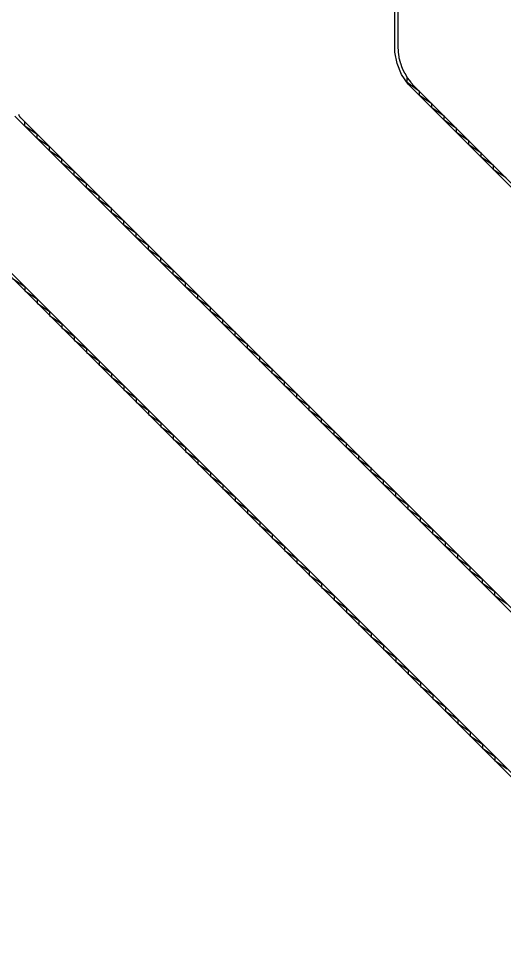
# Model space of a CAD drawing. Header units: metres. Extents: x 141.4 to 191.3, y -114.8 to -61.9.
# Drawn here: x 176.9 to 181.91, y -102.84 to -93.24 of the extents above; entities that cross this region are included whole.
import ezdxf

# ---------------------------------------------------------------- set-up
doc = ezdxf.new("R2010")
doc.units = ezdxf.units.M

msp = doc.modelspace()

# ---------------------------------------------------------------- linework, layer by layer
for points in [[(180.8092, -88.5667), (180.8092, -93.5245), (180.8093, -93.5266), (180.8094, -93.5287), (180.8118, -93.5777), (180.8119, -93.5798), (180.8121, -93.5819), (180.8123, -93.5839), (180.8126, -93.586), (180.8198, -93.6346), (180.8201, -93.6366), (180.8205, -93.6387), (180.8209, -93.6407), (180.8214, -93.6427), (180.8333, -93.6904), (180.8339, -93.6924), (180.8345, -93.6944), (180.8351, -93.6964), (180.8358, -93.6984), (180.8523, -93.7446), (180.853, -93.7465), (180.8538, -93.7485), (180.8546, -93.7504), (180.8555, -93.7523), (180.8765, -93.7967), (180.8774, -93.7985), (180.8784, -93.8004), (180.8794, -93.8022), (180.8804, -93.804), (180.9057, -93.8461), (180.9067, -93.8479), (180.9079, -93.8496), (180.9091, -93.8514), (180.9103, -93.8531), (180.9395, -93.8925), (180.9408, -93.8941), (180.9421, -93.8958), (180.9434, -93.8974), (180.9448, -93.8989), (180.9778, -93.9353), (180.9792, -93.9368), (180.9807, -93.9383), (186.7629, -99.7205)], [(186.6982, -99.6987), (180.9164, -93.9169), (180.8491, -93.8161), (180.8027, -93.704), (180.779, -93.5851), (180.779, -88.6332)], [(181.925, -94.8827), (181.7975, -94.7979), (181.7975, -94.7552), (181.67, -94.6704), (181.67, -94.6277), (181.5425, -94.5429), (181.5425, -94.5002), (181.415, -94.4154), (181.415, -94.3727), (181.2875, -94.2879), (181.2875, -94.2452), (181.16, -94.1604), (181.16, -94.1177), (181.0325, -94.0329), (181.0325, -93.9902), (180.905, -93.8998), (180.905, -93.845)], [(184.3924, -101.7767), (176.8613, -94.2456)], [(176.898, -94.2256), (176.9013, -94.2337), (176.9022, -94.2357), (176.903, -94.2376), (176.9039, -94.2394), (176.9049, -94.2413), (176.9059, -94.2431), (176.907, -94.2449), (176.9081, -94.2467), (176.9092, -94.2484), (176.9104, -94.2502), (176.9116, -94.2518), (176.9129, -94.2535), (176.9142, -94.2551), (176.9155, -94.2567), (176.9169, -94.2583), (176.9183, -94.2598), (176.9198, -94.2613), (184.3767, -101.7182)], [(181.937, -99.2786), (181.8095, -99.1939), (181.8095, -99.1511), (181.682, -99.0664), (181.682, -99.0236), (181.5545, -98.9389), (181.5545, -98.8961), (181.427, -98.8114), (181.427, -98.7686), (181.2995, -98.6839), (181.2995, -98.6411), (181.172, -98.5564), (181.172, -98.5136), (181.0445, -98.4289), (181.0445, -98.3861), (180.917, -98.3014), (180.917, -98.2586), (180.7895, -98.1739), (180.7895, -98.1311), (180.662, -98.0464), (180.662, -98.0036), (180.5345, -97.9189), (180.5345, -97.8761), (180.407, -97.7914), (180.407, -97.7486), (180.2795, -97.6639), (180.2795, -97.6211), (180.152, -97.5364), (180.152, -97.4936), (180.0245, -97.4089), (180.0245, -97.3661), (179.897, -97.2814), (179.897, -97.2386), (179.7695, -97.1539), (179.7695, -97.1111), (179.642, -97.0264), (179.642, -96.9836), (179.5145, -96.8989), (179.5145, -96.8561), (179.387, -96.7714), (179.387, -96.7286), (179.2595, -96.6439), (179.2595, -96.6011), (179.132, -96.5164), (179.132, -96.4736), (179.0045, -96.3889), (179.0045, -96.3461), (178.877, -96.2614), (178.877, -96.2186), (178.7495, -96.1339), (178.7495, -96.0911), (178.622, -96.0064), (178.622, -95.9636), (178.4945, -95.8789), (178.4945, -95.8361), (178.367, -95.7514), (178.367, -95.7086), (178.2395, -95.6239), (178.2395, -95.5811), (178.112, -95.4964), (178.112, -95.4536), (177.9845, -95.3689), (177.9845, -95.3261), (177.857, -95.2414), (177.857, -95.1986), (177.7295, -95.1139), (177.7295, -95.0711), (177.602, -94.9864), (177.602, -94.9436), (177.4745, -94.8589), (177.4745, -94.8161), (177.347, -94.7314), (177.347, -94.6886), (177.2195, -94.6039), (177.2195, -94.5611), (177.092, -94.4764), (177.092, -94.4336), (176.9645, -94.3489), (176.9645, -94.3061)], [(175.8622, -94.9018), (183.7362, -102.7758)], [(183.7576, -102.8401), (176.3197, -95.4022)], [(176.837, -95.9195), (176.9645, -96.0042), (176.9645, -96.047), (177.092, -96.1317), (177.092, -96.1745), (177.2195, -96.2592), (177.2195, -96.302), (177.347, -96.3867), (177.347, -96.4295), (177.4745, -96.5142), (177.4745, -96.557), (177.602, -96.6417), (177.602, -96.6845), (177.7295, -96.7692), (177.7295, -96.812), (177.857, -96.8967), (177.857, -96.9395), (177.9845, -97.0242), (177.9845, -97.067), (178.112, -97.1517), (178.112, -97.1945), (178.2395, -97.2792), (178.2395, -97.322), (178.367, -97.4067), (178.367, -97.4495), (178.4945, -97.5342), (178.4945, -97.577), (178.622, -97.6617), (178.622, -97.7045), (178.7495, -97.7892), (178.7495, -97.832), (178.877, -97.9167), (178.877, -97.9595), (179.0045, -98.0442), (179.0045, -98.087), (179.132, -98.1717), (179.132, -98.2145), (179.2595, -98.2992), (179.2595, -98.342), (179.387, -98.4267), (179.387, -98.4695), (179.5145, -98.5542), (179.5145, -98.597), (179.642, -98.6817), (179.642, -98.7245), (179.7695, -98.8092), (179.7695, -98.852), (179.897, -98.9367), (179.897, -98.9795), (180.0245, -99.0642), (180.0245, -99.107), (180.152, -99.1917), (180.152, -99.2345), (180.2795, -99.3192), (180.2795, -99.362), (180.407, -99.4467), (180.407, -99.4895), (180.5345, -99.5742), (180.5345, -99.617), (180.662, -99.7017), (180.662, -99.7445), (180.7895, -99.8292), (180.7895, -99.872), (180.917, -99.9567), (180.917, -99.9995), (181.0445, -100.0842), (181.0445, -100.127), (181.172, -100.2117), (181.172, -100.2545), (181.2995, -100.3392), (181.2995, -100.382), (181.427, -100.4667), (181.427, -100.5095), (181.5545, -100.5942), (181.5545, -100.637), (181.682, -100.7217), (181.682, -100.7645), (181.8095, -100.8492), (181.8095, -100.892), (181.937, -100.9767)]]:
    msp.add_lwpolyline(points)

doc.saveas('drawing.dxf')
